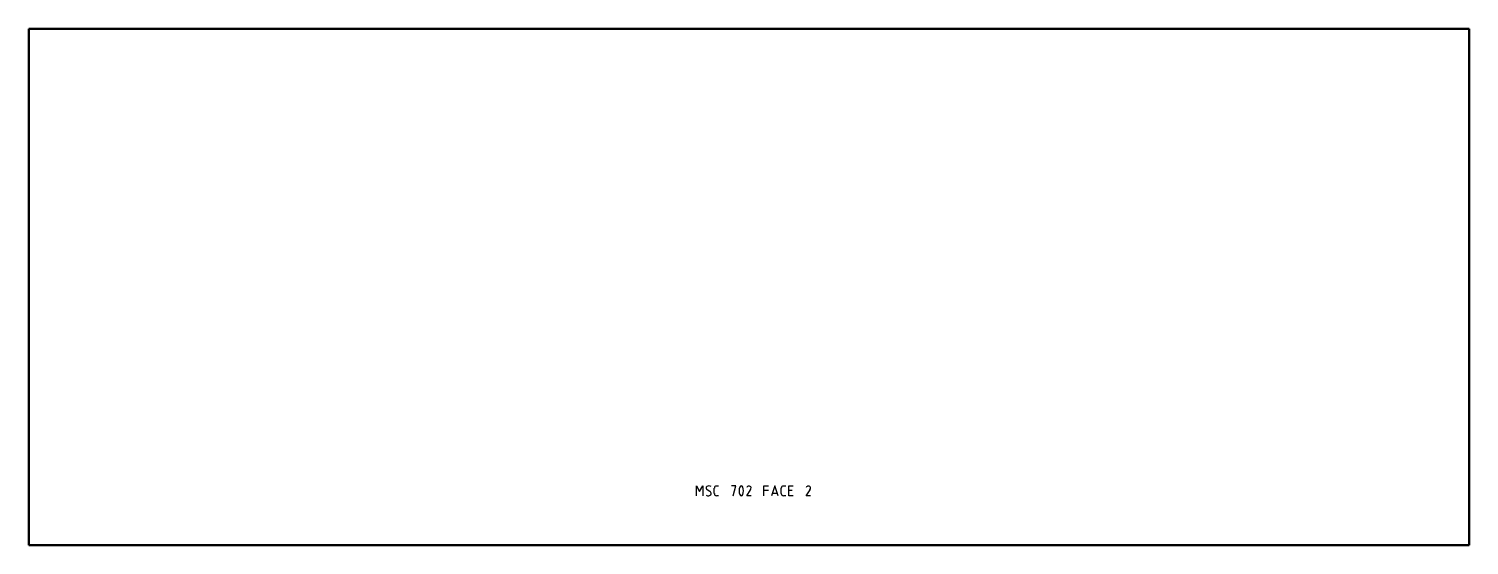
# Model space of a CAD drawing. Header units: millimetres. Extents: x 0 to 1480, y 0 to 530.
import ezdxf

# ---------------------------------------------------------------- set-up
doc = ezdxf.new("R2010")
doc.units = ezdxf.units.MM
doc.layers.add('IV_MARK_SURFACE', color=2, linetype='Continuous', lineweight=25)
doc.layers.add('IV_OUTER_PROFILE', color=7, linetype='Continuous', lineweight=50)

msp = doc.modelspace()

# ---------------------------------------------------------------- linework, layer by layer
at = {"layer": 'IV_MARK_SURFACE'}
for p, q in [((686, 50.8), (686, 60.8)), ((686, 60.8), (689.3, 55.2)), ((689.3, 55.2), (692.7, 60.8)), ((692.7, 60.8), (692.7, 50.8)), ((706.6, 60.8), (708.8, 60.8)), ((726.6, 60.8), (722.1, 60.8)), ((723.8, 50.8), (726.6, 60.8)), ((755.4, 56.3), (755.4, 60.8)), ((755.4, 60.8), (759.9, 60.8)), ((766.6, 60.8), (763.2, 50.8)), ((769.9, 50.8), (766.6, 60.8)), ((775.4, 60.8), (777.7, 60.8)), ((781, 56.3), (781, 60.8)), ((781, 60.8), (785.4, 60.8)), ((699.9, 55.2), (697.1, 56.9)), ((704.3, 53), (704.3, 58.5)), ((708.8, 50.8), (706.6, 50.8)), ((737.7, 50.8), (741.6, 56.9)), ((742.1, 50.8), (737.7, 50.8)), ((755.4, 50.8), (755.4, 56.3)), ((755.4, 56.3), (759.9, 56.3)), ((764.3, 53.5), (768.8, 53.5)), ((773.2, 53), (773.2, 58.5)), ((777.7, 50.8), (775.4, 50.8)), ((781, 50.8), (781, 56.3)), ((781, 56.3), (784.3, 56.3)), ((785.4, 50.8), (781, 50.8)), ((798.8, 50.8), (802.7, 56.9)), ((803.2, 50.8), (798.8, 50.8))]:
    msp.add_line(p, q, dxfattribs=at)
for centre, radius, start, end in [((698.2, 58.8), 2.21, 139.6263, 239.2984), ((698.8, 56.1), 4.69, 61.7153, 118.2847), ((706.6, 58.5), 2.22, 90, 180), ((743.9, 55.8), 14, 163.8661, 196.1339), ((732.1, 59), 1.8, 22.4119, 157.5881), ((720.3, 55.8), 14, 343.8661, 16.1339), ((739.9, 58.4), 2.32, 16.4047, 163.5953), ((775.4, 58.5), 2.22, 90, 180), ((801, 58.4), 2.32, 16.4047, 163.5953), ((698.1, 54.4), 3.74, 236.4174, 280.9627), ((698.7, 53.1), 2.39, 272.3685, 59.559), ((706.6, 53), 2.22, 180, 270), ((732.1, 52.6), 1.81, 203.0373, 336.9627), ((739.1, 58.7), 3.02, 323.6911, 8.2364), ((775.4, 53), 2.22, 180, 270), ((800.2, 58.7), 3.02, 323.6911, 8.2364)]:
    msp.add_arc(centre, radius, start, end, dxfattribs=at)
at = {"layer": 'IV_OUTER_PROFILE'}
for p, q in [((0, 0), (0, 530)), ((0, 530), (1480, 530)), ((1480, 530), (1480, 0)), ((1480, 0), (0, 0))]:
    msp.add_line(p, q, dxfattribs=at)

doc.saveas('drawing.dxf')
